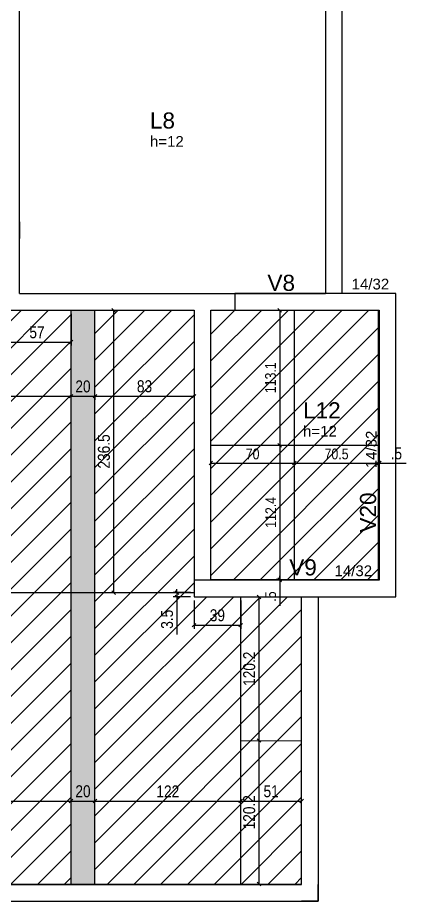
# Model space of a CAD drawing. Header units: millimetres. Extents: x 2519 to 6811, y 369 to 3117.
# Drawn here: x 4795 to 5120, y 1030 to 1770 of the extents above; entities that cross this region are included whole.
import ezdxf

# ---------------------------------------------------------------- set-up
doc = ezdxf.new("R2010")
doc.units = ezdxf.units.MM
for name, color, linetype in [('9', 8, 'Continuous'), ('COTA', 241, 'Continuous'), ('ES-VIGA', 3, 'Continuous'), ('L-D', 2, 'Continuous'), ('L-N', 4, 'Continuous'), ('Painéis', 200, 'Continuous'), ('VIG-D', 2, 'Continuous'), ('VIG-N', 4, 'Continuous')]:
    doc.layers.add(name, color=color, linetype=linetype)
doc.layers.add('Hachura', color=251, linetype='Continuous', lineweight=9)
doc.layers.add('REAPROVEITAMENTO', color=251, linetype='Continuous', lineweight=9)
doc.styles.add('COTA TECNICA', font='techl___.ttf', dxfattribs={"height": 10})
doc.styles.add('COTA TECNICA-50', font='techl___.ttf', dxfattribs={"height": 9})
doc.styles.add('TQS_ARIAL', font='arial.ttf')
doc.dimstyles.new('COTA PAINEL-50', dxfattribs={"dimtxt": 9, "dimasz": 3, "dimexe": 3, "dimexo": 3, "dimgap": 3, "dimtad": 1, "dimdec": 1, "dimzin": 12, "dimdsep": 46, "dimtxsty": 'COTA TECNICA-50', "dimblk1": 'OBLIQUE', "dimblk2": 'OBLIQUE', "dimsah": 1, "dimcen": 0.9, "dimclrd": 4, "dimclre": 4, "dimclrt": 240, "dimadec": 1, "dimazin": 3, "dimtfac": 1, "dimtdec": 1, "dimtmove": 0, "dimatfit": 3, "dimfxl": 1, "dimtolj": 1, "dimtzin": 12, "dimarcsym": 0})
doc.dimstyles.new('PAINEL', dxfattribs={"dimtxt": 10, "dimasz": 3, "dimexe": 3, "dimexo": 3, "dimgap": 3, "dimtad": 1, "dimdec": 1, "dimzin": 12, "dimdsep": 46, "dimtxsty": 'COTA TECNICA', "dimblk1": 'OBLIQUE', "dimblk2": 'OBLIQUE', "dimsah": 1, "dimcen": 0.9, "dimclrd": 4, "dimclre": 4, "dimclrt": 240, "dimadec": 1, "dimazin": 3, "dimtfac": 1, "dimtdec": 1, "dimtmove": 0, "dimatfit": 3, "dimfxl": 1, "dimtolj": 1, "dimtzin": 12, "dimarcsym": 0})

# ---------------------------------------------------------------- blocks, each defined once
blk = doc.blocks.new('_Oblique')
at = {"color": 0, "linetype": 'ByBlock', "lineweight": -2}
blk.add_line((-0.5, -0.5), (0.5, 0.5), dxfattribs=at)
blk = doc.blocks.new('*D119')
at = {"layer": 'COTA', "color": 4, "lineweight": -2, "transparency": 16777216}
for p, q in [((5013.87, 1412.43), (5013.87, 1299.98)), ((5011.37, 1299.98), (5010.87, 1299.98))]:
    blk.add_line(p, q, dxfattribs=at)
at = {"layer": 'Defpoints', "color": 0, "transparency": 16777216}
for p in [(5013.87, 1412.43), (5013.87, 1299.98), (5014.37, 1299.98)]:
    blk.add_point(p, dxfattribs=at)
at = {"layer": 'COTA', "color": 4, "lineweight": -2, "transparency": 16777216, "xscale": 3, "yscale": 3, "zscale": 3}
for p, rotation in [((5013.87, 1412.43), 90), ((5013.87, 1299.98), 270)]:
    blk.add_blockref('_Oblique', p, dxfattribs=dict(at, rotation=rotation))
at = {"layer": 'COTA', "color": 240, "transparency": 16777216, "insert": (5006.31, 1356.2), "char_height": 9, "attachment_point": 5, "rotation": 90, "style": 'COTA TECNICA-50'}
blk.add_mtext('\\A1;112.4', dxfattribs=at)
blk = doc.blocks.new('*D27')
at = {"layer": 'COTA', "color": 4, "lineweight": -2, "transparency": 16777216}
for p, q in [((5013.87, 1299.98), (5013.87, 1302.98)), ((5013.87, 1299.98), (5013.87, 1299.48)), ((5013.87, 1299.48), (5013.87, 1277.89))]:
    blk.add_line(p, q, dxfattribs=at)
at = {"layer": 'Defpoints', "color": 0, "transparency": 16777216}
for p in [(5013.87, 1299.98), (5013.87, 1299.48), (5013.87, 1299.48)]:
    blk.add_point(p, dxfattribs=at)
at = {"layer": 'COTA', "color": 4, "lineweight": -2, "transparency": 16777216, "xscale": 3, "yscale": 3, "zscale": 3}
for p, rotation in [((5013.87, 1299.98), 270), ((5013.87, 1299.48), 90)]:
    blk.add_blockref('_Oblique', p, dxfattribs=dict(at, rotation=rotation))
at = {"layer": 'COTA', "color": 240, "transparency": 16777216, "insert": (5006.27, 1285.68), "char_height": 9, "attachment_point": 5, "rotation": 90, "style": 'COTA TECNICA-50'}
blk.add_mtext('\\A1;.5', dxfattribs=at)
blk = doc.blocks.new('*D28')
at = {"layer": 'COTA', "color": 4, "lineweight": -2, "transparency": 16777216}
blk.add_line((4956.16, 1397.45), (5026.17, 1397.45), dxfattribs=at)
at = {"layer": 'Defpoints', "color": 0, "transparency": 16777216}
for p in [(4956.16, 1397.45), (5026.17, 1397.45), (5026.17, 1397.45)]:
    blk.add_point(p, dxfattribs=at)
at = {"layer": 'COTA', "color": 4, "lineweight": -2, "transparency": 16777216, "xscale": 3, "yscale": 3, "zscale": 3, "rotation": 180}
blk.add_blockref('_Oblique', (4956.16, 1397.45), dxfattribs=at)
at = {"layer": 'COTA', "color": 4, "lineweight": -2, "transparency": 16777216, "xscale": 3, "yscale": 3, "zscale": 3}
blk.add_blockref('_Oblique', (5026.17, 1397.45), dxfattribs=at)
at = {"layer": 'COTA', "color": 240, "transparency": 16777216, "insert": (4991.17, 1405.04), "char_height": 9, "attachment_point": 5, "style": 'COTA TECNICA-50'}
blk.add_mtext('\\A1;70', dxfattribs=at)
blk = doc.blocks.new('*D29')
at = {"layer": 'COTA', "color": 4, "lineweight": -2, "transparency": 16777216}
for p, q in [((5026.17, 1397.45), (5096.66, 1397.45)), ((5096.66, 1394.45), (5096.66, 1394.45))]:
    blk.add_line(p, q, dxfattribs=at)
at = {"layer": 'Defpoints', "color": 0, "transparency": 16777216}
for p in [(5026.17, 1397.45), (5096.66, 1397.45), (5096.66, 1397.45)]:
    blk.add_point(p, dxfattribs=at)
at = {"layer": 'COTA', "color": 4, "lineweight": -2, "transparency": 16777216, "xscale": 3, "yscale": 3, "zscale": 3, "rotation": 180}
blk.add_blockref('_Oblique', (5026.17, 1397.45), dxfattribs=at)
at = {"layer": 'COTA', "color": 4, "lineweight": -2, "transparency": 16777216, "xscale": 3, "yscale": 3, "zscale": 3}
blk.add_blockref('_Oblique', (5096.66, 1397.45), dxfattribs=at)
at = {"layer": 'COTA', "color": 240, "transparency": 16777216, "insert": (5061.42, 1405.05), "char_height": 9, "attachment_point": 5, "style": 'COTA TECNICA-50'}
blk.add_mtext('\\A1;70.5', dxfattribs=at)
blk = doc.blocks.new('*D30')
at = {"layer": 'COTA', "color": 4, "lineweight": -2, "transparency": 16777216}
for p, q in [((5013.87, 1525.48), (5013.87, 1412.43)), ((5016.87, 1412.43), (5016.87, 1412.43))]:
    blk.add_line(p, q, dxfattribs=at)
at = {"layer": 'Defpoints', "color": 0, "transparency": 16777216}
for p in [(5013.87, 1525.48), (5013.87, 1412.43), (5013.87, 1412.43)]:
    blk.add_point(p, dxfattribs=at)
at = {"layer": 'COTA', "color": 4, "lineweight": -2, "transparency": 16777216, "xscale": 3, "yscale": 3, "zscale": 3}
for p, rotation in [((5013.87, 1525.48), 90), ((5013.87, 1412.43), 270)]:
    blk.add_blockref('_Oblique', p, dxfattribs=dict(at, rotation=rotation))
at = {"layer": 'COTA', "color": 240, "transparency": 16777216, "insert": (5006.17, 1468.95), "char_height": 9, "attachment_point": 5, "rotation": 90, "style": 'COTA TECNICA-50'}
blk.add_mtext('\\A1;113.1', dxfattribs=at)
blk = doc.blocks.new('*D135')
at = {"layer": 'COTA', "color": 4, "lineweight": -2, "transparency": 16777216}
for p, q in [((4939.16, 1288.98), (4924.77, 1288.98)), ((4927.77, 1288.98), (4927.77, 1291.98)), ((4927.77, 1288.98), (4927.77, 1285.48)), ((4939.16, 1285.48), (4924.77, 1285.48)), ((4927.77, 1285.48), (4927.77, 1253.87))]:
    blk.add_line(p, q, dxfattribs=at)
at = {"layer": 'Defpoints', "color": 0, "transparency": 16777216}
for p in [(4942.16, 1288.98), (4927.77, 1285.48), (4942.16, 1285.48)]:
    blk.add_point(p, dxfattribs=at)
at = {"layer": 'COTA', "color": 4, "lineweight": -2, "transparency": 16777216, "xscale": 3, "yscale": 3, "zscale": 3}
for p, rotation in [((4927.77, 1288.98), 270), ((4927.77, 1285.48), 90)]:
    blk.add_blockref('_Oblique', p, dxfattribs=dict(at, rotation=rotation))
at = {"layer": 'COTA', "color": 240, "transparency": 16777216, "insert": (4919.55, 1266.68), "char_height": 10, "attachment_point": 5, "rotation": 90, "style": 'COTA TECNICA'}
blk.add_mtext('\\A1;3.5', dxfattribs=at)
blk = doc.blocks.new('*D136')
at = {"layer": 'COTA', "color": 4, "lineweight": -2, "transparency": 16777216}
for p, q in [((4942.16, 1282.48), (4942.16, 1258.72)), ((4981.16, 1282.48), (4981.16, 1258.72)), ((4942.16, 1261.72), (4981.16, 1261.72))]:
    blk.add_line(p, q, dxfattribs=at)
at = {"layer": 'Defpoints', "color": 0, "transparency": 16777216}
for p in [(4942.16, 1285.48), (4981.16, 1285.48), (4981.16, 1261.72)]:
    blk.add_point(p, dxfattribs=at)
at = {"layer": 'COTA', "color": 4, "lineweight": -2, "transparency": 16777216, "xscale": 3, "yscale": 3, "zscale": 3, "rotation": 180}
blk.add_blockref('_Oblique', (4942.16, 1261.72), dxfattribs=at)
at = {"layer": 'COTA', "color": 4, "lineweight": -2, "transparency": 16777216, "xscale": 3, "yscale": 3, "zscale": 3}
blk.add_blockref('_Oblique', (4981.16, 1261.72), dxfattribs=at)
at = {"layer": 'COTA', "color": 240, "transparency": 16777216, "insert": (4961.66, 1269.97), "char_height": 10, "attachment_point": 5, "style": 'COTA TECNICA'}
blk.add_mtext('\\A1;39', dxfattribs=at)
blk = doc.blocks.new('*D138')
at = {"layer": 'COTA', "color": 4, "lineweight": -2, "transparency": 16777216}
for p, q in [((4782.16, 1522.48), (4782.16, 1495.88)), ((4839.16, 1522.48), (4839.16, 1495.88)), ((4782.16, 1498.88), (4839.16, 1498.88))]:
    blk.add_line(p, q, dxfattribs=at)
at = {"layer": 'Defpoints', "color": 0, "transparency": 16777216}
for p in [(4782.16, 1525.48), (4839.16, 1525.48), (4839.16, 1498.88)]:
    blk.add_point(p, dxfattribs=at)
at = {"layer": 'COTA', "color": 4, "lineweight": -2, "transparency": 16777216, "xscale": 3, "yscale": 3, "zscale": 3, "rotation": 180}
blk.add_blockref('_Oblique', (4782.16, 1498.88), dxfattribs=at)
at = {"layer": 'COTA', "color": 4, "lineweight": -2, "transparency": 16777216, "xscale": 3, "yscale": 3, "zscale": 3}
blk.add_blockref('_Oblique', (4839.16, 1498.88), dxfattribs=at)
at = {"layer": 'COTA', "color": 240, "transparency": 16777216, "insert": (4810.66, 1506.99), "char_height": 10, "attachment_point": 5, "style": 'COTA TECNICA'}
blk.add_mtext('\\A1;57', dxfattribs=at)
blk = doc.blocks.new('*D142')
at = {"layer": 'COTA', "color": 4, "lineweight": -2, "transparency": 16777216}
blk.add_line((4717.16, 1114.48), (4839.16, 1114.48), dxfattribs=at)
at = {"layer": 'Defpoints', "color": 0, "transparency": 16777216}
for p in [(4717.16, 1114.48), (4839.16, 1114.48), (4839.16, 1114.48)]:
    blk.add_point(p, dxfattribs=at)
at = {"layer": 'COTA', "color": 4, "lineweight": -2, "transparency": 16777216, "xscale": 3, "yscale": 3, "zscale": 3, "rotation": 180}
blk.add_blockref('_Oblique', (4717.16, 1114.48), dxfattribs=at)
at = {"layer": 'COTA', "color": 4, "lineweight": -2, "transparency": 16777216, "xscale": 3, "yscale": 3, "zscale": 3}
blk.add_blockref('_Oblique', (4839.16, 1114.48), dxfattribs=at)
at = {"layer": 'COTA', "color": 240, "transparency": 16777216, "insert": (4778.16, 1122.54), "char_height": 10, "attachment_point": 5, "style": 'COTA TECNICA'}
blk.add_mtext('\\A1;122', dxfattribs=at)
blk = doc.blocks.new('*D143')
at = {"layer": 'COTA', "color": 4, "lineweight": -2, "transparency": 16777216}
blk.add_line((4839.16, 1114.48), (4859.16, 1114.48), dxfattribs=at)
at = {"layer": 'Defpoints', "color": 0, "transparency": 16777216}
for p in [(4839.16, 1114.48), (4859.16, 1114.48), (4859.16, 1114.48)]:
    blk.add_point(p, dxfattribs=at)
at = {"layer": 'COTA', "color": 4, "lineweight": -2, "transparency": 16777216, "xscale": 3, "yscale": 3, "zscale": 3, "rotation": 180}
blk.add_blockref('_Oblique', (4839.16, 1114.48), dxfattribs=at)
at = {"layer": 'COTA', "color": 4, "lineweight": -2, "transparency": 16777216, "xscale": 3, "yscale": 3, "zscale": 3}
blk.add_blockref('_Oblique', (4859.16, 1114.48), dxfattribs=at)
at = {"layer": 'COTA', "color": 240, "transparency": 16777216, "insert": (4849.16, 1122.58), "char_height": 10, "attachment_point": 5, "style": 'COTA TECNICA'}
blk.add_mtext('\\A1;20', dxfattribs=at)
blk = doc.blocks.new('*D144')
at = {"layer": 'COTA', "color": 4, "lineweight": -2, "transparency": 16777216}
blk.add_line((4859.16, 1114.48), (4981.16, 1114.48), dxfattribs=at)
at = {"layer": 'Defpoints', "color": 0, "transparency": 16777216}
for p in [(4859.16, 1114.48), (4981.16, 1114.48), (4981.16, 1114.48)]:
    blk.add_point(p, dxfattribs=at)
at = {"layer": 'COTA', "color": 4, "lineweight": -2, "transparency": 16777216, "xscale": 3, "yscale": 3, "zscale": 3, "rotation": 180}
blk.add_blockref('_Oblique', (4859.16, 1114.48), dxfattribs=at)
at = {"layer": 'COTA', "color": 4, "lineweight": -2, "transparency": 16777216, "xscale": 3, "yscale": 3, "zscale": 3}
blk.add_blockref('_Oblique', (4981.16, 1114.48), dxfattribs=at)
at = {"layer": 'COTA', "color": 240, "transparency": 16777216, "insert": (4920.16, 1122.54), "char_height": 10, "attachment_point": 5, "style": 'COTA TECNICA'}
blk.add_mtext('\\A1;122', dxfattribs=at)
blk = doc.blocks.new('*D145')
at = {"layer": 'COTA', "color": 4, "lineweight": -2, "transparency": 16777216}
blk.add_line((4981.16, 1114.48), (5032.17, 1114.48), dxfattribs=at)
at = {"layer": 'Defpoints', "color": 0, "transparency": 16777216}
for p in [(4981.16, 1114.48), (5032.17, 1114.48), (5032.17, 1114.48)]:
    blk.add_point(p, dxfattribs=at)
at = {"layer": 'COTA', "color": 4, "lineweight": -2, "transparency": 16777216, "xscale": 3, "yscale": 3, "zscale": 3, "rotation": 180}
blk.add_blockref('_Oblique', (4981.16, 1114.48), dxfattribs=at)
at = {"layer": 'COTA', "color": 4, "lineweight": -2, "transparency": 16777216, "xscale": 3, "yscale": 3, "zscale": 3}
blk.add_blockref('_Oblique', (5032.17, 1114.48), dxfattribs=at)
at = {"layer": 'COTA', "color": 240, "transparency": 16777216, "insert": (5006.66, 1122.59), "char_height": 10, "attachment_point": 5, "style": 'COTA TECNICA'}
blk.add_mtext('\\A1;51', dxfattribs=at)
blk = doc.blocks.new('*D74')
at = {"layer": 'COTA', "color": 4, "lineweight": -2, "transparency": 16777216}
for p, q in [((4859.16, 1453.53), (4942.16, 1453.53)), ((4859.16, 1453.1), (4859.16, 1450.53)), ((4942.16, 1453.1), (4942.16, 1450.53))]:
    blk.add_line(p, q, dxfattribs=at)
at = {"layer": 'Defpoints', "color": 0, "transparency": 16777216}
for p in [(4859.16, 1456.1), (4942.16, 1456.1), (4942.16, 1453.53)]:
    blk.add_point(p, dxfattribs=at)
at = {"layer": 'COTA', "color": 4, "lineweight": -2, "transparency": 16777216, "xscale": 3, "yscale": 3, "zscale": 3, "rotation": 180}
blk.add_blockref('_Oblique', (4859.16, 1453.53), dxfattribs=at)
at = {"layer": 'COTA', "color": 4, "lineweight": -2, "transparency": 16777216, "xscale": 3, "yscale": 3, "zscale": 3}
blk.add_blockref('_Oblique', (4942.16, 1453.53), dxfattribs=at)
at = {"layer": 'COTA', "color": 240, "transparency": 16777216, "insert": (4900.66, 1461.77), "char_height": 10, "attachment_point": 5, "style": 'COTA TECNICA'}
blk.add_mtext('\\A1;83', dxfattribs=at)
blk = doc.blocks.new('*D146')
at = {"layer": 'COTA', "color": 4, "lineweight": -2, "transparency": 16777216}
blk.add_line((4874.91, 1288.98), (4874.91, 1525.48), dxfattribs=at)
at = {"layer": 'Defpoints', "color": 0, "transparency": 16777216}
for p in [(4874.91, 1525.48), (4874.91, 1525.48), (4874.91, 1288.98)]:
    blk.add_point(p, dxfattribs=at)
at = {"layer": 'COTA', "color": 4, "lineweight": -2, "transparency": 16777216, "xscale": 3, "yscale": 3, "zscale": 3}
for p, rotation in [((4874.91, 1525.48), 90), ((4874.91, 1288.98), 270)]:
    blk.add_blockref('_Oblique', p, dxfattribs=dict(at, rotation=rotation))
at = {"layer": 'COTA', "color": 240, "transparency": 16777216, "insert": (4866.69, 1407.23), "char_height": 10, "attachment_point": 5, "rotation": 90, "style": 'COTA TECNICA'}
blk.add_mtext('\\A1;236.5', dxfattribs=at)
blk = doc.blocks.new('*D80')
at = {"layer": 'COTA', "color": 4, "lineweight": -2, "transparency": 16777216}
blk.add_line((4717.16, 1453.53), (4839.16, 1453.53), dxfattribs=at)
at = {"layer": 'Defpoints', "color": 0, "transparency": 16777216}
for p in [(4717.16, 1453.53), (4839.16, 1453.53), (4839.16, 1453.53)]:
    blk.add_point(p, dxfattribs=at)
at = {"layer": 'COTA', "color": 4, "lineweight": -2, "transparency": 16777216, "xscale": 3, "yscale": 3, "zscale": 3, "rotation": 180}
blk.add_blockref('_Oblique', (4717.16, 1453.53), dxfattribs=at)
at = {"layer": 'COTA', "color": 4, "lineweight": -2, "transparency": 16777216, "xscale": 3, "yscale": 3, "zscale": 3}
blk.add_blockref('_Oblique', (4839.16, 1453.53), dxfattribs=at)
at = {"layer": 'COTA', "color": 240, "transparency": 16777216, "insert": (4778.16, 1461.59), "char_height": 10, "attachment_point": 5, "style": 'COTA TECNICA'}
blk.add_mtext('\\A1;122', dxfattribs=at)
blk = doc.blocks.new('*D81')
at = {"layer": 'COTA', "color": 4, "lineweight": -2, "transparency": 16777216}
blk.add_line((4839.16, 1453.53), (4859.16, 1453.53), dxfattribs=at)
at = {"layer": 'Defpoints', "color": 0, "transparency": 16777216}
for p in [(4839.16, 1453.53), (4859.16, 1453.53), (4859.16, 1453.53)]:
    blk.add_point(p, dxfattribs=at)
at = {"layer": 'COTA', "color": 4, "lineweight": -2, "transparency": 16777216, "xscale": 3, "yscale": 3, "zscale": 3, "rotation": 180}
blk.add_blockref('_Oblique', (4839.16, 1453.53), dxfattribs=at)
at = {"layer": 'COTA', "color": 4, "lineweight": -2, "transparency": 16777216, "xscale": 3, "yscale": 3, "zscale": 3}
blk.add_blockref('_Oblique', (4859.16, 1453.53), dxfattribs=at)
at = {"layer": 'COTA', "color": 240, "transparency": 16777216, "insert": (4849.16, 1461.63), "char_height": 10, "attachment_point": 5, "style": 'COTA TECNICA'}
blk.add_mtext('\\A1;20', dxfattribs=at)
blk = doc.blocks.new('*D86')
at = {"layer": 'COTA', "color": 4, "lineweight": -2, "transparency": 16777216}
for p, q in [((5096.66, 1397.45), (5093.66, 1397.45)), ((5096.66, 1397.45), (5097.16, 1397.45)), ((5097.16, 1397.45), (5119.82, 1397.45))]:
    blk.add_line(p, q, dxfattribs=at)
at = {"layer": 'Defpoints', "color": 0, "transparency": 16777216}
for p in [(5096.66, 1397.45), (5097.16, 1397.45), (5097.16, 1397.45)]:
    blk.add_point(p, dxfattribs=at)
at = {"layer": 'COTA', "color": 4, "lineweight": -2, "transparency": 16777216, "xscale": 3, "yscale": 3, "zscale": 3}
blk.add_blockref('_Oblique', (5096.66, 1397.45), dxfattribs=at)
at = {"layer": 'COTA', "color": 4, "lineweight": -2, "transparency": 16777216, "xscale": 3, "yscale": 3, "zscale": 3, "rotation": 180}
blk.add_blockref('_Oblique', (5097.16, 1397.45), dxfattribs=at)
at = {"layer": 'COTA', "color": 240, "transparency": 16777216, "insert": (5111.49, 1405.56), "char_height": 10, "attachment_point": 5, "style": 'COTA TECNICA'}
blk.add_mtext('\\A1;.5', dxfattribs=at)
blk = doc.blocks.new('*D178')
at = {"layer": 'COTA', "color": 4, "lineweight": -2, "transparency": 16777216}
blk.add_line((4996.43, 1165.15), (4996.43, 1044.98), dxfattribs=at)
at = {"layer": 'Defpoints', "color": 0, "transparency": 16777216}
for p in [(4996.43, 1165.15), (4996.43, 1044.98), (4996.43, 1044.98)]:
    blk.add_point(p, dxfattribs=at)
at = {"layer": 'COTA', "color": 4, "lineweight": -2, "transparency": 16777216, "xscale": 3, "yscale": 3, "zscale": 3}
for p, rotation in [((4996.43, 1165.15), 90), ((4996.43, 1044.98), 270)]:
    blk.add_blockref('_Oblique', p, dxfattribs=dict(at, rotation=rotation))
at = {"layer": 'COTA', "color": 240, "transparency": 16777216, "insert": (4988.33, 1105.06), "char_height": 10, "attachment_point": 5, "rotation": 90, "style": 'COTA TECNICA'}
blk.add_mtext('\\A1;120.2', dxfattribs=at)
blk = doc.blocks.new('*D179')
at = {"layer": 'COTA', "color": 4, "lineweight": -2, "transparency": 16777216}
blk.add_line((4996.43, 1285.33), (4996.43, 1165.15), dxfattribs=at)
at = {"layer": 'Defpoints', "color": 0, "transparency": 16777216}
for p in [(4996.43, 1285.33), (4996.43, 1165.15), (4996.43, 1165.15)]:
    blk.add_point(p, dxfattribs=at)
at = {"layer": 'COTA', "color": 4, "lineweight": -2, "transparency": 16777216, "xscale": 3, "yscale": 3, "zscale": 3}
for p, rotation in [((4996.43, 1285.33), 90), ((4996.43, 1165.15), 270)]:
    blk.add_blockref('_Oblique', p, dxfattribs=dict(at, rotation=rotation))
at = {"layer": 'COTA', "color": 240, "transparency": 16777216, "insert": (4988.33, 1225.24), "char_height": 10, "attachment_point": 5, "rotation": 90, "style": 'COTA TECNICA'}
blk.add_mtext('\\A1;120.2', dxfattribs=at)

msp = doc.modelspace()

# ---------------------------------------------------------------- hatches: boundary and pattern name
at = {"layer": 'Hachura', "linetype": 'ByBlock'}
h = msp.add_hatch(color=256, dxfattribs=at)
h.dxf.hatch_style = 1
h.paths.add_polyline_path([(4859.16, 1525.48), (4839.16, 1525.48), (4839.16, 1044.98), (4859.16, 1044.98)])
at = {"layer": 'REAPROVEITAMENTO', "linetype": 'ByBlock'}
h = msp.add_hatch(dxfattribs=at)
h.set_pattern_fill('ANSI31', color=256, scale=5, style=2)
h.set_pattern_definition([(45, (-927.758, -1663.194), (-11.22532, 11.22532), [])])
h.paths.add_polyline_path([(4782.16, 1525.48), (4782.16, 1532.98), (4717.16, 1532.98), (4717.16, 1044.98), (4839.16, 1044.98), (4839.16, 1525.48)])
h = msp.add_hatch(dxfattribs=at)
h.set_pattern_fill('ANSI31', color=256, scale=5, style=2)
h.set_pattern_definition([(45, (-734.752, -1663.194), (-11.22532, 11.22532), [])])
h.paths.add_polyline_path([(5032.17, 1285.48), (4942.16, 1285.48), (4942.16, 1525.48), (4859.16, 1525.48), (4859.16, 1044.98), (5032.17, 1044.98)])
h = msp.add_hatch(dxfattribs=at)
h.set_pattern_fill('ANSI31', color=256, scale=5, style=2)
h.set_pattern_definition([(45, (-670.756, -1539.744), (-11.22532, 11.22532), [])])
h.paths.add_polyline_path([(4955.91, 1525.48), (4956.16, 1299.48), (5096.79, 1299.48), (5096.54, 1525.48)])

# ---------------------------------------------------------------- linework, layer by layer
at = {"layer": '9', "color": 8, "linetype": 'Continuous'}
for p, q in [((4796.16, 1539.48), (4796.16, 2095.48)), ((4796.16, 1599.48), (4796.16, 1585.5)), ((4796.16, 1539.48), (5052.16, 1539.48)), ((4942.16, 1525.48), (4942.16, 1299.48)), ((4956.16, 1299.48), (4956.16, 1525.48)), ((5032.17, 1044.48), (5032.17, 1285.48)), ((4574.66, 1044.48), (5032.17, 1044.48))]:
    msp.add_line(p, q, dxfattribs=at)
for points in [[(4796.16, 2095.48), (5052.16, 2095.48), (5052.16, 1539.48)], [(5066.16, 1539.48), (5066.16, 1539.48), (5066.16, 2095.48)], [(4782.16, 1585.48), (4782.16, 1525.48), (4796.16, 1525.48)], [(4782.16, 1539.48), (4782.16, 1525.48), (4942.16, 1525.48)], [(4956.16, 1525.48), (5066.66, 1525.48)], [(5046.17, 1299.48), (4956.16, 1299.48)], [(5046.17, 1285.48), (5046.17, 1030.48), (5032.17, 1030.48)], [(4574.66, 1030.48), (5046.17, 1030.48), (5046.17, 1044.48)]]:
    msp.add_lwpolyline(points, dxfattribs=at)
at = {"layer": 'ES-VIGA', "linetype": 'Continuous'}
for points in [[(5111.16, 1539.48), (4976.16, 1539.48), (4976.16, 1525.48), (5097.16, 1525.48), (5097.16, 1299.48), (4942.16, 1299.48), (4942.16, 1285.48), (5111.16, 1285.48), (5111.16, 1539.48)], [(5046.17, 1285.48), (5111.16, 1285.48), (5111.16, 1539.48), (5061.16, 1539.48)]]:
    msp.add_lwpolyline(points, dxfattribs=at)
at = {"layer": 'Painéis'}
for p, q in [((4839.16, 1044.98), (4839.16, 1525.48)), ((4859.16, 1044.98), (4859.16, 1525.48)), ((5026.17, 1299.98), (5026.17, 1525.48)), ((5096.66, 1299.98), (5096.66, 1525.48)), ((4956.16, 1412.43), (5096.66, 1412.43)), ((4956.16, 1299.98), (5096.66, 1299.98)), ((4575.16, 1288.98), (4942.16, 1288.98)), ((4981.16, 1044.98), (4981.16, 1285.48)), ((4981.16, 1165.23), (5032.17, 1164.98)), ((4575.16, 1044.98), (5032.17, 1044.98))]:
    msp.add_line(p, q, dxfattribs=at)

# ---------------------------------------------------------------- texts
at = {"layer": 'L-D', "linetype": 'Continuous', "style": 'TQS_ARIAL'}
for p in [(4905.21, 1662.34), (5033.38, 1419.62)]:
    msp.add_text('h=12', height=9, dxfattribs=at).set_placement(p)
at = {"layer": 'L-N', "linetype": 'Continuous', "style": 'TQS_ARIAL'}
for s, p in [('L8', (4905.21, 1677.64)), ('L12', (5033.38, 1434.92))]:
    msp.add_text(s, height=13.5, dxfattribs=at).set_placement(p)
at = {"layer": 'VIG-D', "linetype": 'Continuous', "style": 'TQS_ARIAL'}
for p in [(5074.03, 1542.87), (5059.72, 1302.78)]:
    msp.add_text('14/32', height=9, dxfattribs=at).set_placement(p)
msp.add_text('14/32', height=9, rotation=90, dxfattribs=at).set_placement((5094.96, 1393.18))
at = {"layer": 'VIG-N', "linetype": 'Continuous', "style": 'TQS_ARIAL'}
for s, p in [('V8', (5003.58, 1541.67)), ('V9', (5021.83, 1303.39))]:
    msp.add_text(s, height=13.5, dxfattribs=at).set_placement(p)
msp.add_text('V20', height=13.5, rotation=90, dxfattribs=at).set_placement((5094.52, 1339.33))

# ---------------------------------------------------------------- dimensions: what is measured, and where the dimension line sits
at = {"layer": 'COTA'}
for base, p1, p2, dimstyle, picture, middle in [((4839.16, 1498.88), (4782.16, 1525.48), (4839.16, 1525.48), 'PAINEL', '*D138', (4810.66, 1506.99)), ((4942.16, 1453.53), (4859.16, 1456.1), (4942.16, 1456.1), 'PAINEL', '*D74', (4900.66, 1461.77)), ((5026.17, 1397.45), (4956.16, 1397.45), (5026.17, 1397.45), 'COTA PAINEL-50', '*D28', (4991.17, 1405.04)), ((5096.66, 1397.45), (5026.17, 1397.45), (5096.66, 1397.45), 'COTA PAINEL-50', '*D29', (5061.42, 1405.05)), ((5097.16, 1397.45), (5096.66, 1397.45), (5097.16, 1397.45), 'PAINEL', '*D86', (5111.49, 1405.56)), ((4981.16, 1261.72), (4942.16, 1285.48), (4981.16, 1285.48), 'PAINEL', '*D136', (4961.66, 1269.97))]:
    dim = msp.add_linear_dim(base=base, p1=p1, p2=p2, dimstyle=dimstyle, dxfattribs=at)
    dim.commit()
    dim.dimension.update_dxf_attribs({"geometry": picture, "text_midpoint": middle})
for base, p1, p2, dimstyle, picture, middle in [((4874.91, 1525.48), (4874.91, 1288.98), (4874.91, 1525.48), 'PAINEL', '*D146', (4866.69, 1407.23)), ((5013.872, 1412.4295), (5013.872, 1525.4796), (5013.872, 1412.4295), 'COTA PAINEL-50', '*D30', (5006.1746, 1468.9545)), ((5013.872, 1299.9796), (5013.872, 1412.4295), (5014.3734, 1299.9796), 'COTA PAINEL-50', '*D119', (5006.3062, 1356.2045)), ((5013.87, 1299.48), (5013.87, 1299.98), (5013.87, 1299.48), 'COTA PAINEL-50', '*D27', (5006.27, 1285.68)), ((4927.77, 1285.48), (4942.16, 1288.98), (4942.16, 1285.48), 'PAINEL', '*D135', (4919.55, 1266.68))]:
    dim = msp.add_linear_dim(base=base, p1=p1, p2=p2, angle=90, dimstyle=dimstyle, dxfattribs=at)
    dim.commit()
    dim.dimension.update_dxf_attribs({"geometry": picture, "text_midpoint": middle})
for base, p1, p2, picture, middle in [((4839.16, 1453.53), (4717.16, 1453.53), (4839.16, 1453.53), '*D80', (4778.16, 1461.59)), ((4839.16, 1114.48), (4717.16, 1114.48), (4839.16, 1114.48), '*D142', (4778.16, 1122.54)), ((4981.16, 1114.48), (4859.16, 1114.48), (4981.16, 1114.48), '*D144', (4920.16, 1122.54)), ((5032.17, 1114.48), (4981.16, 1114.48), (5032.17, 1114.48), '*D145', (5006.66, 1122.59))]:
    dim = msp.add_linear_dim(base=base, p1=p1, p2=p2, dimstyle='PAINEL', override={"dimtmove": 1}, dxfattribs=at)
    dim.commit()
    dim.dimension.update_dxf_attribs({"geometry": picture, "text_midpoint": middle})
for base, p1, p2, picture, middle in [((4859.16, 1453.53), (4839.16, 1453.53), (4859.16, 1453.53), '*D81', (4849.16, 1453.53)), ((4859.16, 1114.48), (4839.16, 1114.48), (4859.16, 1114.48), '*D143', (4849.16, 1114.48))]:
    dim = msp.add_linear_dim(base=base, p1=p1, p2=p2, dimstyle='PAINEL', override={"dimtmove": 1}, dxfattribs=at)
    dim.commit()
    dim.dimension.update_dxf_attribs({"geometry": picture, "text_midpoint": middle, "dimtype": 160})
for base, p1, p2, picture, middle in [((4996.43, 1165.15), (4996.43, 1285.33), (4996.43, 1165.15), '*D179', (4988.33, 1225.24)), ((4996.43, 1044.98), (4996.43, 1165.15), (4996.43, 1044.98), '*D178', (4988.33, 1105.06))]:
    dim = msp.add_linear_dim(base=base, p1=p1, p2=p2, angle=90, dimstyle='PAINEL', override={"dimtmove": 1}, dxfattribs=at)
    dim.commit()
    dim.dimension.update_dxf_attribs({"geometry": picture, "text_midpoint": middle})

doc.saveas('drawing.dxf')
